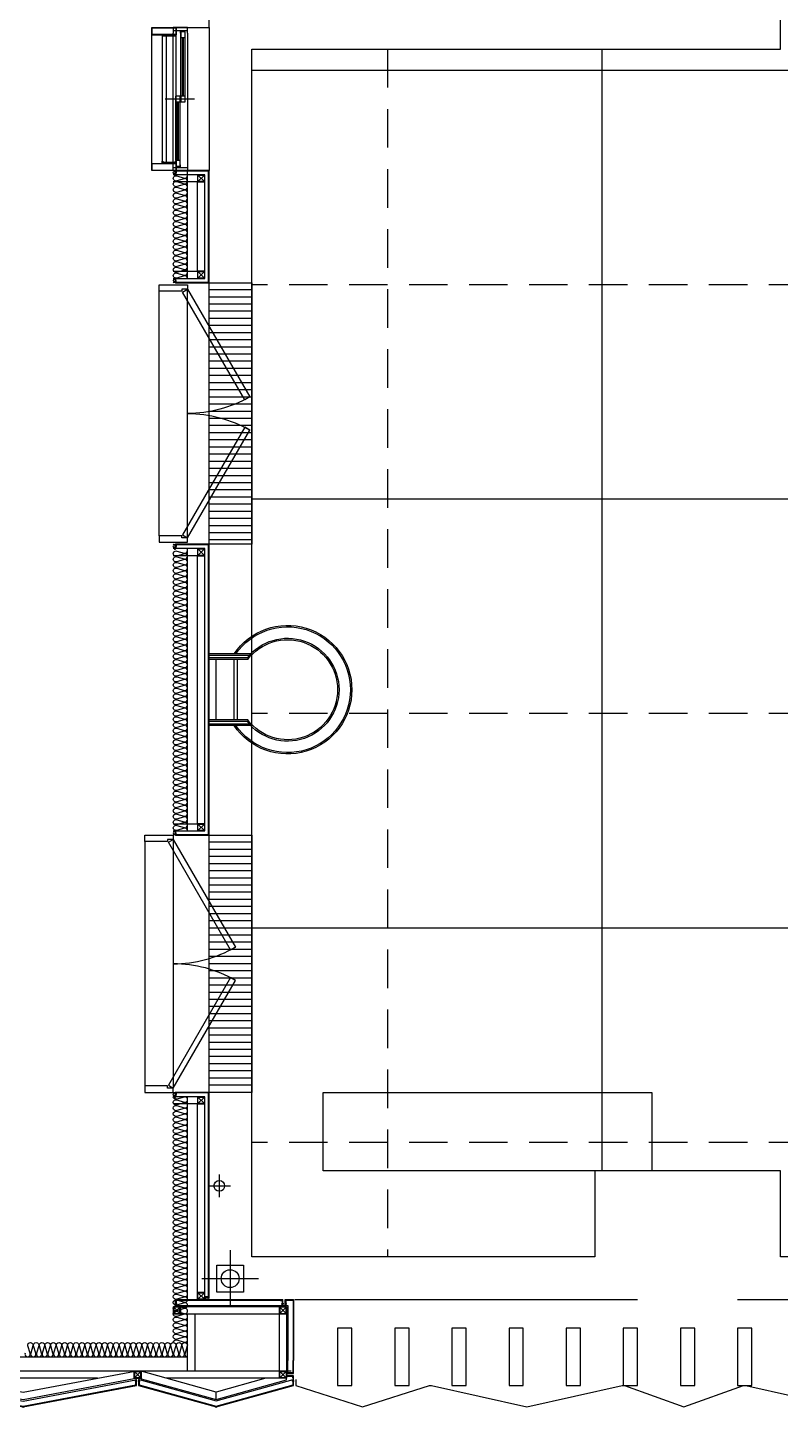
# Model space of a CAD drawing. Header units: millimetres. Extents: x -95754 to 177808, y 34455 to 149960.
# Drawn here: x 97734 to 103004, y 106751 to 116405 of the extents above; entities that cross this region are included whole.
import ezdxf

# ---------------------------------------------------------------- set-up
doc = ezdxf.new("R2010")
doc.units = ezdxf.units.MM
doc.header["$LTSCALE"] = 300
for name, pattern in [('CENTER', [2, 1.25, -0.25, 0.25, -0.25]), ('CENTERX2', [4, 2.5, -0.5, 0.5, -0.5]), ('HID', [2.8, 1.8, -1])]:
    doc.linetypes.add(name, pattern=pattern)
for name, color, linetype in [('6FIN', 6, 'Continuous'), ('8', 8, 'Continuous'), ('A-DOOR', 4, 'Continuous'), ('A-DOOR-1', 1, 'Continuous'), ('A-DOOR-8', 8, 'Continuous'), ('A-ELE-8', 8, 'Continuous'), ('A-ETC-LADDER', 8, 'Continuous'), ('A-FIN', 6, 'Continuous'), ('A-LOUVER', 6, 'Continuous'), ('A-SYM', 7, 'Continuous'), ('A-TERNCH', 8, 'Continuous'), ('A-WALL-D', 7, 'Continuous'), ('A-WIN', 4, 'Continuous'), ('A-그릴', 4, 'Continuous'), ('A-지붕바닥', 251, 'Continuous'), ('A-하지철물', 55, 'Continuous'), ('alucobond', 4, 'Continuous'), ('ISL', 251, 'Continuous'), ('loco_SCR', 1, 'Continuous'), ('mold', 4, 'Continuous'), ('RIVET', 6, 'Continuous'), ('SCREW', 6, 'Continuous'), ('SHEET', 6, 'Continuous'), ('X-PLAN-4_R$0$A-WIN-GRILL-ELE', 9, 'Continuous'), ('도면층1', 3, 'Continuous'), ('보(girder)', 7, 'HID'), ('복합판넬', 6, 'Continuous'), ('우수계획', 7, 'Continuous'), ('장비패드', 7, 'Continuous'), ('창호-창', 4, 'Continuous'), ('코킹', 191, 'Continuous'), ('트랜치', 8, 'Continuous')]:
    doc.layers.add(name, color=color, linetype=linetype)

# ---------------------------------------------------------------- blocks, each defined once
blk = doc.blocks.new('FDD-2')
at = {"layer": 'A-DOOR', "linetype": 'Continuous'}
for points in [[(-870, 200), (-116.6, 635), (-96.6, 600.4), (-850, 165.4)], [(870, 200), (116.6, 635), (96.6, 600.4), (850, 165.4)], [(-900, 200), (-870, 200), (-870, 160), (-855, 160), (-855, 0), (-900, 0)], [(900, 200), (870, 200), (870, 160), (855, 160), (855, 0), (900, 0)]]:
    blk.add_lwpolyline(points, close=True, dxfattribs=at)
at = {"layer": 'A-DOOR-1', "linetype": 'Continuous'}
for centre, start, end in [((-870, 200), 0, 30), ((870, 200), 150, 180)]:
    blk.add_arc(centre, 870, start, end, dxfattribs=at)
at = {"layer": 'A-DOOR-8', "linetype": 'Continuous'}
for p, q in [((-870, 200), (870, 200)), ((-855, 0), (855, 0))]:
    blk.add_line(p, q, dxfattribs=at)
blk = doc.blocks.new('A$C0A522034')
at = {"layer": 'A-DOOR', "color": 8, "linetype": 'Continuous'}
for p, q in [((-870, 200), (870, 200)), ((-855, 0), (855, 0))]:
    blk.add_line(p, q, dxfattribs=at)
at = {"layer": 'A-DOOR', "linetype": 'Continuous'}
for points in [[(-870, 200), (-116.6, 635), (-96.6, 600.4), (-850, 165.4)], [(870, 200), (116.6, 635), (96.6, 600.4), (850, 165.4)], [(-900, 200), (-870, 200), (-870, 160), (-855, 160), (-855, 0), (-900, 0)], [(900, 200), (870, 200), (870, 160), (855, 160), (855, 0), (900, 0)]]:
    blk.add_lwpolyline(points, close=True, dxfattribs=at)
at = {"layer": 'A-DOOR', "color": 1, "linetype": 'Continuous'}
for centre, start, end in [((-870, 200), 0, 30), ((870, 200), 150, 180)]:
    blk.add_arc(centre, 870, start, end, dxfattribs=at)
blk = doc.blocks.new('*U2290')
at = {"layer": '6FIN'}
blk.add_lwpolyline([(25.3, 50), (-24.7, 50), (-24.7, 0), (25.3, 0)], close=True, dxfattribs=at)
at = {"layer": 'SHEET', "color": 8}
for p, q in [((-22.2, 2.5), (22.8, 47.5)), ((22.8, 2.5), (-22.2, 47.5))]:
    blk.add_line(p, q, dxfattribs=at)
blk.add_lwpolyline([(22.3, 2.3), (-21.7, 2.3, -0.414214), (-22.4, 3), (-22.4, 47, -0.414214), (-21.7, 47.7), (22.3, 47.7, -0.414214), (23, 47), (23, 3, -0.414214)], format="xyb", close=True, dxfattribs=at)
blk = doc.blocks.new('screw-2')
at = {"layer": 'loco_SCR', "linetype": 'CENTERX2'}
blk.add_line((-9, 0), (20, 0), dxfattribs=at)
at = {"layer": 'loco_SCR'}
for p, q in [((-2, 2), (-2, 3)), ((-1, 0), (-2, 1)), ((0, 4), (0, -4)), ((0, 2), (13, 2)), ((4, 2), (2, -3)), ((6, 2), (4, -3)), ((8, 2), (6, -3)), ((9, 2), (8, -3)), ((11, 2), (10, 1)), ((16, 0), (11, 1)), ((16, 0), (12, -2)), ((16, 0), (13, 2)), ((-1, 0), (-2, -1)), ((-2, -2), (-2, -3)), ((0, -2), (12, -2)), ((10, -1), (9, -3))]:
    blk.add_line(p, q, dxfattribs=at)
for centre, radius, start, end in [((0, 0), 4, 90, 270), ((-2, 1), 0.5, 135, 249.9068), ((-2, 3), 0.393, 352.9095, 75.2899), ((-1, 0), 0.262, 273.8076, 86.5479), ((11, -1), 1.4, 70.8182, 270.5294), ((-2, -1), 0.5, 109.9826, 225), ((-2, -3), 0.393, 261.9149, 3.4868)]:
    blk.add_arc(centre, radius, start, end, dxfattribs=at)
blk = doc.blocks.new('A$Caf999d5d')
at = {"layer": 'A-FIN'}
for p, q in [((-1, 15), (25, 14.9)), ((3, 19), (29, 18.9)), ((25, 7.4), (25, 14.9)), ((28, 7.4), (25, 7.4)), ((29, 7.4), (25, 7.4)), ((29, 7.4), (29, 18.9))]:
    blk.add_line(p, q, dxfattribs=at)
at = {"layer": '코킹', "color": 1}
blk.add_circle((14.5, 7.5), 7.5, dxfattribs=at)
at = {"layer": '코킹', "color": 1, "extrusion": (0, 0, -1)}
blk.add_ellipse((-1, 7.5), major_axis=(0, 7.5), ratio=0.368706, start_param=0, end_param=3.141604, dxfattribs=at)
at = {"layer": 'SCREW', "xscale": 0.700000000000001, "yscale": 0.700000000000001, "zscale": 0.700000000000001, "rotation": 359.9997454971837}
blk.add_blockref('screw-2', (25, 11.2), dxfattribs=at)
blk = doc.blocks.new('*U2298')
at = {"layer": 'A-하지철물'}
for points in [[(-287.3, -220), (-287.3, 0), (437.7, 0), (437.7, -220)], [(-237.3, -220), (-237.3, -50), (387.7, -50), (387.7, -220)]]:
    blk.add_lwpolyline(points, dxfattribs=at)
at = {"layer": '복합판넬'}
for points in [[(-317.3, -205), (-317.3, 30), (467.7, 30), (467.7, -205)], [(-313.3, -201), (-313.3, 26), (463.7, 26), (463.7, -201)]]:
    blk.add_lwpolyline(points, dxfattribs=at)
at = {"layer": 'A-FIN'}
blk.add_blockref('A$Caf999d5d', (-316.3, -220), dxfattribs=at)
at = {"layer": 'A-FIN', "xscale": -1}
blk.add_blockref('A$Caf999d5d', (466.7, -220), dxfattribs=at)
at = {"layer": '보(girder)', "xscale": -1, "rotation": 180}
for p in [(-262.6, 0), (412.4, 0)]:
    blk.add_blockref('*U2290', p, dxfattribs=at)
blk = doc.blocks.new('*U2299')
at = {"layer": 'A-하지철물'}
for points in [[(-1552.3, -220), (-1552.3, 0), (422.7, 0), (422.7, -220)], [(-1502.3, -220), (-1502.3, -50), (372.7, -50), (372.7, -220)]]:
    blk.add_lwpolyline(points, dxfattribs=at)
at = {"layer": '복합판넬'}
for points in [[(-1582.3, -205), (-1582.3, 30), (452.7, 30), (452.7, -205)], [(-1578.3, -201), (-1578.3, 26), (448.7, 26), (448.7, -201)]]:
    blk.add_lwpolyline(points, dxfattribs=at)
at = {"layer": 'A-FIN'}
blk.add_blockref('A$Caf999d5d', (-1581.3, -220), dxfattribs=at)
at = {"layer": 'A-FIN', "xscale": -1}
blk.add_blockref('A$Caf999d5d', (451.7, -220), dxfattribs=at)
at = {"layer": '보(girder)', "xscale": -1, "rotation": 180}
for p in [(-1527.6, 0), (397.4, 0)]:
    blk.add_blockref('*U2290', p, dxfattribs=at)
blk = doc.blocks.new('*U2306')
at = {"layer": '8'}
blk.add_line((0, 0), (0, -205.4), dxfattribs=at)
at = {"layer": '창호-창'}
for p, q in [((-460, -48.5), (-500, -48.5)), ((-500, -48.5), (-500, -148.5)), ((-480, -148.5), (-480, -48.5)), ((460, -48.5), (500, -48.5)), ((480, -148.5), (480, -48.5)), ((500, -48.5), (500, -148.5)), ((-500, -148.5), (-460, -148.5)), ((-460, -98.5), (-480, -98.5)), ((480, -98.5), (460, -98.5)), ((500, -148.5), (460, -148.5))]:
    blk.add_line(p, q, dxfattribs=at)
at = {"layer": '창호-창', "color": 8}
for p, q in [((-20, -95.5), (-470, -95.5)), ((-460, -48.5), (460, -48.5)), ((-20, -65.5), (-430, -65.5)), ((-20, -76.5), (-430, -76.5)), ((-20, -84.5), (-430, -84.5)), ((460, -148.5), (-460, -148.5)), ((430, -131.5), (-20, -131.5)), ((430, -101.5), (20, -101.5)), ((430, -112.5), (20, -112.5)), ((430, -120.5), (20, -120.5))]:
    blk.add_line(p, q, dxfattribs=at)
at = {"layer": '창호-창'}
for points in [[(-430, -65.5), (-470, -65.5), (-470, -95.5), (-430, -95.5)], [(20, -65.5), (-20, -65.5), (-20, -95.5), (20, -95.5)], [(20, -101.5), (-20, -101.5), (-20, -131.5), (20, -131.5)], [(470, -101.5), (430, -101.5), (430, -131.5), (470, -131.5)]]:
    blk.add_lwpolyline(points, close=True, dxfattribs=at)
blk = doc.blocks.new('*U2310')
at = {"layer": 'A-그릴', "color": 8, "ltscale": 4}
for p, q in [((-462.5, 170), (437.5, 170)), ((-462.5, 0), (437.5, 0))]:
    blk.add_line(p, q, dxfattribs=at)
at = {"layer": 'A-그릴', "color": 8}
for p, q in [((-447.5, 170), (422.5, 170)), ((422.5, 72.8), (-447.5, 72.8))]:
    blk.add_line(p, q, dxfattribs=at)
at = {"layer": 'A-그릴', "color": 7, "ltscale": 4}
blk.add_line((437.5, 0), (437.5, 170), dxfattribs=at)
at = {"layer": 'A-그릴', "ltscale": 4}
for points in [[(-462.5, 0), (-462.5, 170), (-512.5, 170), (-512.5, 0), (-462.5, 0)], [(487.5, 0), (487.5, 170), (437.5, 170), (437.5, 0), (487.5, 0)]]:
    blk.add_lwpolyline(points, dxfattribs=at)
for points in [[(-463.7, 1.2), (-463.7, 168.8), (-511.3, 168.8), (-511.3, 1.2)], [(-447.5, 170), (-462.5, 170), (-462.5, 168), (-461, 168), (-461, 168.9), (-456.6, 168.9), (-456.6, 73.9), (-461, 73.9), (-461, 74.8), (-462.5, 74.8), (-462.5, 72.8), (-447.5, 72.8), (-447.5, 76.8), (-448.6, 76.8), (-448.6, 73.9), (-455.5, 73.9), (-455.5, 168.9), (-448.6, 168.9), (-448.6, 166), (-447.5, 166)], [(422.5, 170), (437.5, 170), (437.5, 168), (436, 168), (436, 168.9), (431.6, 168.9), (431.6, 73.9), (436, 73.9), (436, 74.8), (437.5, 74.8), (437.5, 72.8), (422.5, 72.8), (422.5, 76.8), (423.6, 76.8), (423.6, 73.9), (430.5, 73.9), (430.5, 168.9), (423.6, 168.9), (423.6, 166), (422.5, 166)], [(486.3, 1.2), (486.3, 168.8), (438.7, 168.8), (438.7, 1.2)]]:
    blk.add_lwpolyline(points, close=True, dxfattribs=at)
blk = doc.blocks.new('LADDER')
at = {"color": 0}
for p, q in [((291, 500), (0, 500)), ((281.7, 490), (0, 490)), ((266.5, 471.9), (0, 471.9)), ((271.4, 461.9), (0, 461.9)), ((50.7, 461.9), (50.7, 38.1)), ((175, 461.9), (175, 38.1)), ((200, 461.9), (200, 38.1)), ((271.4, 38.1), (0, 38.1)), ((266.5, 28.1), (0, 28.1)), ((281.7, 10), (0, 10)), ((291, 0), (0, 0))]:
    blk.add_line(p, q, dxfattribs=at)
for radius, start, end in [(450, 213.74899, 146.25101), (440, 214.62354, 145.37646), (360, 218.05291, 141.94709), (350, 217.25969, 142.74031)]:
    blk.add_arc((550, 250), radius, start, end, dxfattribs=at)
blk = doc.blocks.new('EX-1600')
at = {"layer": '6FIN', "elevation": 0}
for points in [[(3.2, 204.1), (46.8, 204.1, 0.414214), (50, 207.3), (50, 250.9, 0.414214), (46.8, 254.1), (3.2, 254.1, 0.414214), (0, 250.9), (0, 207.3, 0.414214)], [(1646.8, 204.1), (1603.2, 204.1, -0.414214), (1600, 207.3), (1600, 250.9, -0.414214), (1603.2, 254.1), (1646.8, 254.1, -0.414214), (1650, 250.9), (1650, 207.3, -0.414214)]]:
    blk.add_lwpolyline(points, format="xyb", close=True, dxfattribs=at)
at = {"layer": 'A-하지철물'}
for p, q in [((1600, 254.1), (50, 254.1)), ((1344, 204.1), (306, 204.1))]:
    blk.add_line(p, q, dxfattribs=at)
at = {"layer": 'A-하지철물', "elevation": 0}
for points in [[(41.9, 254.1), (825, 105.8), (1608.1, 254.1)], [(50, 204.1), (50, 201.6), (825, 55), (1600, 201.6), (1600, 204.1)]]:
    blk.add_lwpolyline(points, dxfattribs=at)
at = {"layer": 'A-하지철물'}
blk.add_circle((825, 4.1), 4.07, dxfattribs=at)
at = {"layer": 'alucobond'}
for p, q in [((32.5, 195.1), (36.5, 195.1)), ((1617.5, 195.1), (1613.5, 195.1))]:
    blk.add_line(p, q, dxfattribs=at)
at = {"layer": 'alucobond', "color": 251, "linetype": 'HID', "ltscale": 10}
for p, q in [((30.2, 185.1), (41.5, 185.1)), ((31.5, 182.4), (31.5, 187.8)), ((31.5, 186.6), (39.5, 186.6)), ((31.5, 183.6), (39.5, 183.6)), ((32, 189.3), (32.5, 189.3)), ((32, 180.9), (32.5, 180.9)), ((32.5, 180.9), (32.5, 189.3)), ((38, 182.7), (38, 187.4)), ((39.5, 182.7), (39.5, 187.4)), ((1619.8, 185.1), (1608.5, 185.1)), ((1610.5, 182.7), (1610.5, 187.4)), ((1618.5, 186.6), (1610.5, 186.6)), ((1618.5, 183.6), (1610.5, 183.6)), ((1612, 182.7), (1612, 187.4)), ((1617.5, 180.9), (1617.5, 189.3)), ((1618, 189.3), (1617.5, 189.3)), ((1618, 180.9), (1617.5, 180.9)), ((1618.5, 182.4), (1618.5, 187.8))]:
    blk.add_line(p, q, dxfattribs=at)
at = {"layer": 'alucobond', "elevation": 0}
for points in [[(32.5, 195.1), (32.5, 154.1), (825, 4.1), (1617.5, 154.1), (1617.5, 195.1)], [(36.5, 195.1), (36.5, 157.4), (825, 8.1), (1613.5, 157.4), (1613.5, 195.1)]]:
    blk.add_lwpolyline(points, dxfattribs=at)
at = {"layer": 'alucobond', "color": 251, "linetype": 'HID', "ltscale": 10, "elevation": 0}
for points in [[(36.5, 194), (825, 44.8), (1613.5, 194)], [(1618, 189.3), (1618.5, 187.8)], [(1618, 180.9), (1618.5, 182.4)]]:
    blk.add_lwpolyline(points, dxfattribs=at)
at = {"layer": 'alucobond', "color": 251, "linetype": 'HID', "ltscale": 10}
for points in [[(32, 189.3), (31.5, 187.8)], [(32, 180.9), (31.5, 182.4)]]:
    blk.add_lwpolyline(points, dxfattribs=at)
blk.add_lwpolyline([(39.5, 186.6, -0.666667), (39.5, 183.6, -1.5)], format="xyb", dxfattribs=at)
at = {"layer": 'alucobond', "color": 251, "linetype": 'HID', "ltscale": 10, "elevation": 0}
blk.add_lwpolyline([(1610.5, 186.6, 0.666667), (1610.5, 183.6, 1.5)], format="xyb", dxfattribs=at)
at = {"layer": 'alucobond', "color": 251, "linetype": 'HID', "ltscale": 10}
for centre, start, end in [((38.7, 187.4), 0, 180), ((38.7, 182.7), 180, 0), ((1611.3, 187.4), 0, 180), ((1611.3, 182.7), 180, 0)]:
    blk.add_arc(centre, 0.75, start, end, dxfattribs=at)
at = {"layer": 'mold', "color": 4}
blk.add_lwpolyline([(25, 204.1), (25, 202.6)], dxfattribs=at)
at = {"layer": 'mold', "color": 4, "elevation": 0}
blk.add_lwpolyline([(1625, 204.1), (1625, 202.6)], dxfattribs=at)
at = {"layer": 'SHEET', "color": 8}
for p, q in [((46.8, 250.9), (3.2, 207.3)), ((3.2, 250.9), (46.8, 207.3)), ((1603.2, 250.9), (1646.8, 207.3)), ((1646.8, 250.9), (1603.2, 207.3))]:
    blk.add_line(p, q, dxfattribs=at)
at = {"layer": 'SHEET', "color": 8, "elevation": 0}
for points in [[(3.2, 207.3), (46.8, 207.3), (46.8, 250.9), (3.2, 250.9)], [(1646.8, 207.3), (1603.2, 207.3), (1603.2, 250.9), (1646.8, 250.9)]]:
    blk.add_lwpolyline(points, close=True, dxfattribs=at)
blk = doc.blocks.new('revit')
at = {"layer": 'RIVET'}
for p, q in [((-4.2, 0.5), (-4.2, 0)), ((4.2, 0), (-4.2, 0)), ((2.7, 1), (-2.7, 1)), ((-1.5, 1), (-1.5, -7)), ((1.5, 1), (1.5, -7)), ((4.2, 0.5), (4.2, 0)), ((2.4, -5.5), (-2.4, -5.5)), ((2.4, -7), (-2.4, -7))]:
    blk.add_line(p, q, dxfattribs=at)
at = {"layer": 'RIVET', "color": 1, "linetype": 'CENTER'}
blk.add_line((0, 2.3), (0, -9), dxfattribs=at)
at = {"layer": 'RIVET'}
for points in [[(-4.2, 0.5), (-2.7, 1)], [(4.2, 0.5), (2.7, 1)]]:
    blk.add_lwpolyline(points, dxfattribs=at)
blk.add_lwpolyline([(-1.5, -7, 0.666667), (1.5, -7, 1.5)], format="xyb", dxfattribs=at)
for centre, start, end in [((-2.4, -6.2), 90, 270), ((2.4, -6.2), 270, 90)]:
    blk.add_arc(centre, 0.75, start, end, dxfattribs=at)
blk = doc.blocks.new('A$Cf5e0634e')
at = {"layer": '6FIN', "elevation": 0}
for points in [[(278.2, 654.1), (321.8, 654.1, 0.414214), (325, 657.3), (325, 700.9, 0.414214), (321.8, 704.1), (278.2, 704.1, 0.414214), (275, 700.9), (275, 657.3, 0.414214)], [(1020.7, 654.1), (1064.3, 654.1, 0.414214), (1067.5, 657.3), (1067.5, 700.9, 0.414214), (1064.3, 704.1), (1020.7, 704.1, 0.414214), (1017.5, 700.9), (1017.5, 657.3, 0.414214)], [(3.2, 204.1), (46.8, 204.1, 0.414214), (50, 207.3), (50, 250.9, 0.414214), (46.8, 254.1), (3.2, 254.1, 0.414214), (0, 250.9), (0, 207.3, 0.414214)], [(1064.3, 204.1), (1020.7, 204.1, -0.414214), (1017.5, 207.3), (1017.5, 250.9, -0.414214), (1020.7, 254.1), (1064.3, 254.1, -0.414214), (1067.5, 250.9), (1067.5, 207.3, -0.414214)]]:
    blk.add_lwpolyline(points, format="xyb", close=True, dxfattribs=at)
at = {"layer": 'A-하지철물'}
for p, q in [((1100, 254.1, 0), (50, 254.1)), ((1017.5, 204.1, 0), (226.9, 204.1)), ((575, 55.9), (575, 107.8))]:
    blk.add_line(p, q, dxfattribs=at)
at = {"layer": 'A-하지철물', "elevation": 0}
for points in [[(1017.5, 704.1), (325, 704.1), (325, 654.1), (1017.5, 654.1)], [(1017.5, 254.1), (1017.5, 704.1), (1067.5, 704.1), (1067.5, 254.1)]]:
    blk.add_lwpolyline(points, close=True, dxfattribs=at)
at = {"layer": 'A-하지철물'}
blk.add_lwpolyline([(375, 254.1), (375, 654.1), (425, 654.1), (425, 254.1)], close=True, dxfattribs=at)
at = {"layer": 'A-하지철물', "elevation": 0}
blk.add_lwpolyline([(923.1, 204.1), (575, 107.8), (50, 253), (50, 201.1), (575, 55.9), (1067.5, 192.1), (1067.5, 204.1)], dxfattribs=at)
at = {"layer": 'A-하지철물'}
blk.add_circle((575, 4.1), 4.07, dxfattribs=at)
at = {"layer": 'alucobond'}
for p, q in [((290, 714.1), (290, 754.1)), ((290, 754.1), (1042.5, 754.1)), ((290, 714.1), (294, 714.1)), ((294, 714.1), (294, 750.1)), ((294, 750.1), (1038.5, 750.1)), ((1038.5, 714.1), (1038.5, 750.1)), ((1042.5, 714.1), (1038.5, 714.1)), ((1042.5, 714.1), (1042.5, 754.1)), ((1057.5, 754.1), (1117.5, 754.1)), ((1057.5, 714.1), (1057.5, 754.1)), ((1057.5, 714.1), (1061.5, 714.1)), ((1061.5, 750.1), (1113.5, 750.1)), ((1061.5, 714.1), (1061.5, 750.1)), ((32.5, 195.1), (36.5, 195.1)), ((1077.5, 236.6), (1077.5, 240.6)), ((1077.5, 221.6), (1077.5, 217.6)), ((1117.5, 195.1), (1113.5, 195.1))]:
    blk.add_line(p, q, dxfattribs=at)
at = {"layer": 'alucobond', "color": 8}
for p, q in [((295.5, 714.1), (1077.5, 714.1)), ((1077.5, 714.1), (1077.5, 329.1)), ((1077.5, 242.1), (1077.5, 329.1))]:
    blk.add_line(p, q, dxfattribs=at)
at = {"layer": 'alucobond', "color": 251, "linetype": 'HID', "ltscale": 10}
for p, q in [((30.2, 185.1), (41.5, 185.1)), ((31.5, 182.4), (31.5, 187.8)), ((31.5, 186.6), (39.5, 186.6)), ((31.5, 183.6), (39.5, 183.6)), ((32, 189.3), (32.5, 189.3)), ((32, 180.9), (32.5, 180.9)), ((32.5, 180.9), (32.5, 189.3)), ((38, 182.7), (38, 187.4)), ((39.5, 182.7), (39.5, 187.4)), ((1119.8, 185.1), (1108.5, 185.1)), ((1110.5, 182.7), (1110.5, 187.4)), ((1118.5, 186.6), (1110.5, 186.6)), ((1118.5, 183.6), (1110.5, 183.6)), ((1112, 182.7), (1112, 187.4)), ((1117.5, 180.9), (1117.5, 189.3)), ((1118, 189.3), (1117.5, 189.3)), ((1118, 180.9), (1117.5, 180.9)), ((1118.5, 182.4), (1118.5, 187.8))]:
    blk.add_line(p, q, dxfattribs=at)
at = {"layer": 'alucobond', "elevation": 0}
for points in [[(1113.5, 750.1), (1113.5, 329.1)], [(1117.5, 754.1), (1117.5, 329.1)], [(1077.5, 236.6), (1117.5, 236.6), (1117.5, 329.1)], [(1077.5, 240.6), (1113.5, 240.6), (1113.5, 329.1)], [(32.5, 195.1), (32.5, 154.1), (575, 4.1), (1117.5, 154.1), (1117.5, 221.6), (1077.5, 221.6)], [(36.5, 195.1), (36.5, 157.1), (575, 8.2), (1113.5, 157.1), (1113.5, 195.1)], [(1113.5, 204.6), (1113.5, 157.2)]]:
    blk.add_lwpolyline(points, dxfattribs=at)
at = {"layer": 'alucobond', "color": 251, "linetype": 'HID', "ltscale": 10, "elevation": 0}
for points in [[(36.5, 194.5), (575, 45.6), (1113.5, 194.5)], [(32, 189.3), (31.5, 187.8)], [(32, 180.9), (31.5, 182.4)], [(1118, 189.3), (1118.5, 187.8)], [(1118, 180.9), (1118.5, 182.4)]]:
    blk.add_lwpolyline(points, dxfattribs=at)
for points in [[(39.5, 186.6, -0.666667), (39.5, 183.6, -1.5)], [(1110.5, 186.6, 0.666667), (1110.5, 183.6, 1.5)]]:
    blk.add_lwpolyline(points, format="xyb", dxfattribs=at)
at = {"layer": 'alucobond', "color": 251, "linetype": 'HID', "ltscale": 10}
for centre, start, end in [((38.7, 187.4), 0, 180), ((38.7, 182.7), 180, 0), ((1111.3, 187.4), 0, 180), ((1111.3, 182.7), 180, 0)]:
    blk.add_arc(centre, 0.75, start, end, dxfattribs=at)
at = {"layer": 'mold', "color": 4, "elevation": 0}
for points in [[(295.5, 748.6), (295.5, 704.1), (282.5, 704.1), (282.5, 705.6), (294, 705.6), (294, 750.1), (307, 750.1), (307, 748.6), (295.5, 748.6)], [(1037, 748.6), (1037, 704.1), (1050, 704.1), (1050, 705.6), (1038.5, 705.6), (1038.5, 750.1), (1025.5, 750.1), (1025.5, 748.6), (1037, 748.6)], [(1063, 748.6), (1063, 704.1), (1050, 704.1), (1050, 705.6), (1061.5, 705.6), (1061.5, 750.1), (1074.5, 750.1), (1074.5, 748.6), (1063, 748.6)], [(25, 204.1), (25, 202.6)], [(1112, 242.1), (1067.5, 242.1), (1067.5, 229.1), (1069, 229.1), (1069, 240.6), (1113.5, 240.6), (1113.5, 253.6), (1112, 253.6), (1112, 242.1)], [(1112, 216.1), (1067.5, 216.1), (1067.5, 229.1), (1069, 229.1), (1069, 217.6), (1113.5, 217.6), (1113.5, 204.6), (1112, 204.6), (1112, 216.1)]]:
    blk.add_lwpolyline(points, dxfattribs=at)
at = {"layer": 'SHEET', "color": 8}
for p, q in [((321.8, 700.9), (278.2, 657.3)), ((278.2, 700.9), (321.8, 657.3)), ((1064.3, 700.9, 0), (1020.7, 657.3, 0)), ((1020.7, 700.9, 0), (1064.3, 657.3, 0)), ((46.8, 250.9), (3.2, 207.3)), ((3.2, 250.9), (46.8, 207.3)), ((1020.7, 250.9), (1064.3, 207.3)), ((1064.3, 250.9), (1020.7, 207.3))]:
    blk.add_line(p, q, dxfattribs=at)
at = {"layer": 'SHEET', "color": 8, "elevation": 0}
for points in [[(278.2, 657.3), (321.8, 657.3), (321.8, 700.9), (278.2, 700.9)], [(1020.7, 657.3), (1064.3, 657.3), (1064.3, 700.9), (1020.7, 700.9)], [(3.2, 207.3), (46.8, 207.3), (46.8, 250.9), (3.2, 250.9)], [(1064.3, 207.3), (1020.7, 207.3), (1020.7, 250.9), (1064.3, 250.9)]]:
    blk.add_lwpolyline(points, close=True, dxfattribs=at)
at = {"layer": 'alucobond', "rotation": 90}
for p in [(290, 724.1), (1057.5, 724.1)]:
    blk.add_blockref('revit', p, dxfattribs=at)
at = {"layer": 'alucobond', "xscale": -1, "rotation": 270}
blk.add_blockref('revit', (1042.5, 724.1), dxfattribs=at)
blk = doc.blocks.new('A$Cacae0627')
at = {"layer": '우수계획', "color": 1}
for p, q in [((0, 528), (0, -528)), ((-528, 0), (528, 0))]:
    blk.add_line(p, q, dxfattribs=at)
at = {"layer": '우수계획', "color": 6, "lineweight": -3}
blk.add_lwpolyline([(-250, 250), (250, 250), (250, -250), (-250, -250)], close=True, dxfattribs=at)
blk.add_circle((0, 0), 167, dxfattribs=at)
blk = doc.blocks.new('A$C2f499a12')
at = {"layer": 'A-SYM', "xscale": 0.3749999999999939, "yscale": 0.3749999999999939, "zscale": 0.3749999999999939}
blk.add_blockref('A$Cacae0627', (307.6, 197.9), dxfattribs=at)
blk = doc.blocks.new('A$C4ff37237')
at = {"layer": '우수계획', "color": 1}
for p, q in [((79.2, 158.3, 0), (79.2, 0, 0)), ((0, 79.2, 0), (158.3, 79.2, 0))]:
    blk.add_line(p, q, dxfattribs=at)
at = {"layer": '우수계획', "color": 6, "lineweight": -3}
blk.add_circle((79.2, 79.2, 0), 37.5, dxfattribs=at)
blk = doc.blocks.new('*U2337')
at = {"layer": '트랜치'}
for p, q in [((50, 300), (50, 0)), ((100, 300), (100, 0)), ((150, 300), (150, 0)), ((200, 300), (200, 0)), ((250, 300), (250, 0)), ((300, 300), (300, 0)), ((350, 300), (350, 0)), ((400, 300), (400, 0)), ((450, 300), (450, 0)), ((500, 300), (500, 0)), ((550, 300), (550, 0)), ((600, 300), (600, 0)), ((650, 300), (650, 0)), ((700, 300), (700, 0)), ((750, 300), (750, 0)), ((800, 300), (800, 0)), ((850, 300), (850, 0)), ((900, 300), (900, 0)), ((950, 300), (950, 0)), ((1000, 300), (1000, 0)), ((1050, 300), (1050, 0)), ((1100, 300), (1100, 0)), ((1150, 300), (1150, 0)), ((1200, 300), (1200, 0)), ((1250, 300), (1250, 0)), ((1300, 300), (1300, 0)), ((1350, 300), (1350, 0)), ((1400, 300), (1400, 0)), ((1450, 300), (1450, 0)), ((1500, 300), (1500, 0)), ((1550, 300), (1550, 0)), ((1600, 300), (1600, 0)), ((1650, 300), (1650, 0)), ((1700, 300), (1700, 0)), ((1750, 300), (1750, 0)), ((1800, 300), (1800, 0))]:
    blk.add_line(p, q, dxfattribs=at)
at = {"layer": '트랜치', "color": 0}
blk.add_lwpolyline([(0, 300), (1800, 300), (1800, 0), (0, 0)], close=True, dxfattribs=at)
blk = doc.blocks.new('*U2338')
at = {"layer": '트랜치'}
for p, q in [((50, 300), (50, 0)), ((100, 300), (100, 0)), ((150, 300), (150, 0)), ((200, 300), (200, 0)), ((250, 300), (250, 0)), ((300, 300), (300, 0)), ((350, 300), (350, 0)), ((400, 300), (400, 0)), ((450, 300), (450, 0)), ((500, 300), (500, 0)), ((550, 300), (550, 0)), ((600, 300), (600, 0)), ((650, 300), (650, 0)), ((700, 300), (700, 0)), ((750, 300), (750, 0)), ((800, 300), (800, 0)), ((850, 300), (850, 0)), ((900, 300), (900, 0)), ((950, 300), (950, 0)), ((1000, 300), (1000, 0)), ((1050, 300), (1050, 0)), ((1100, 300), (1100, 0)), ((1150, 300), (1150, 0)), ((1200, 300), (1200, 0)), ((1250, 300), (1250, 0)), ((1300, 300), (1300, 0)), ((1350, 300), (1350, 0)), ((1400, 300), (1400, 0)), ((1450, 300), (1450, 0)), ((1500, 300), (1500, 0)), ((1550, 300), (1550, 0)), ((1600, 300), (1600, 0)), ((1650, 300), (1650, 0)), ((1700, 300), (1700, 0)), ((1750, 300), (1750, 0)), ((1800, 300), (1800, 0))]:
    blk.add_line(p, q, dxfattribs=at)
at = {"layer": '트랜치', "color": 0}
blk.add_lwpolyline([(0, 300), (1830, 300), (1830, 0), (0, 0)], close=True, dxfattribs=at)

msp = doc.modelspace()

# ---------------------------------------------------------------- linework, layer by layer
at = {"layer": 'A-ELE-8'}
for p, q in [((99603.6, 107505), (102003.6, 107505)), ((102703.6, 107505), (108953.6, 107505))]:
    msp.add_line(p, q, dxfattribs=at)
at = {"layer": 'A-ELE-8', "elevation": 0}
for points in [[(99003.6, 116405), (99003.6, 115405)], [(99611.1, 106946.1), (99611.1, 106905), (100078.6, 106755), (100546.1, 106905), (100546.1, 106905), (100561.1, 106905), (100561.1, 106905), (101228.6, 106755), (101896.1, 106905), (101896.1, 106905), (101911.1, 106905), (101911.1, 106905), (102328.6, 106755), (102746.1, 106905), (102746.1, 106905), (102761.1, 106905), (102761.1, 106905), (103428.6, 106755)]]:
    msp.add_lwpolyline(points, dxfattribs=at)
at = {"layer": 'A-LOUVER', "elevation": 0}
for points in [[(99903.6, 106905), (100003.6, 106905), (100003.6, 107305), (99903.6, 107305)], [(100303.6, 106905), (100403.6, 106905), (100403.6, 107305), (100303.6, 107305)], [(100703.6, 106905), (100803.6, 106905), (100803.6, 107305), (100703.6, 107305)], [(101103.6, 106905), (101203.6, 106905), (101203.6, 107305), (101103.6, 107305)], [(101503.6, 106905), (101603.6, 106905), (101603.6, 107305), (101503.6, 107305)], [(101903.6, 106905), (102003.6, 106905), (102003.6, 107305), (101903.6, 107305)], [(102303.6, 106905), (102403.6, 106905), (102403.6, 107305), (102303.6, 107305)], [(102703.6, 106905), (102803.6, 106905), (102803.6, 107305), (102703.6, 107305)]]:
    msp.add_lwpolyline(points, close=True, dxfattribs=at)
at = {"layer": 'A-TERNCH', "elevation": 0}
msp.add_lwpolyline([(146503.6, 123655), (108653.6, 123655), (108653.6, 107805), (103003.6, 107805), (103003.6, 108405), (101703.6, 108405), (101703.6, 107805), (99303.6, 107805), (99303.6, 116255), (103003.6, 116255), (103003.6, 124555), (99303.6, 124555), (99303.6, 148405), (101703.6, 148405), (101703.6, 147805), (103003.6, 147805), (103003.6, 148405), (112503.6, 148405), (112503.6, 147805), (113803.6, 147805), (113803.6, 148405), (123303.6, 148405)], dxfattribs=at)
for points in [[(99003.6, 112790), (99003.6, 114620), (99303.6, 114620), (99303.6, 112790)], [(99003.6, 108955), (99003.6, 110755), (99303.6, 110755), (99303.6, 108955)]]:
    msp.add_lwpolyline(points, close=True, dxfattribs=at)
at = {"layer": 'A-지붕바닥', "linetype": 'HID', "ltscale": 0.5}
for p, q in [((100253.6, 116255), (100253.6, 107805)), ((108653.6, 114605), (99303.6, 114605)), ((108653.6, 111605), (99303.6, 111605)), ((108653.6, 108605), (99303.6, 108605))]:
    msp.add_line(p, q, dxfattribs=at)
at = {"layer": 'A-지붕바닥'}
for p, q in [((101753.6, 116255), (101753.6, 108405)), ((108653.6, 116105), (99303.6, 116105)), ((108653.6, 113105), (99303.6, 113105)), ((108653.6, 110105), (99303.6, 110105))]:
    msp.add_line(p, q, dxfattribs=at)
at = {"layer": 'A-하지철물'}
msp.add_lwpolyline([(98973.6, 107505), (98973.6, 108925), (98753.6, 108925)], dxfattribs=at)
at = {"layer": 'A-하지철물', "elevation": 0}
msp.add_lwpolyline([(98923.6, 107505), (98923.6, 108875), (98753.6, 108875)], dxfattribs=at)
at = {"layer": 'ISL'}
for p, q in [((98853.6, 114650), (98853.6, 115405)), ((98853.6, 110785), (98853.6, 112760)), ((98853.6, 107505), (98853.6, 108925))]:
    msp.add_line(p, q, dxfattribs=at)
at = {"layer": 'ISL', "elevation": 0}
msp.add_lwpolyline([(92053.6, 121775), (92053.6, 107105), (98853.6, 107105), (98853.6, 107405)], dxfattribs=at)
for points in [[(98853.6, 114650, 0.509267), (98829.3, 114667.7), (98777.8, 114652.4, -1.372593), (98777.8, 114687.7), (98829.3, 114672.4, 0.509267), (98853.6, 114690, 0.509267), (98829.3, 114707.7), (98777.8, 114692.4, -1.372593), (98777.8, 114727.7), (98829.3, 114712.4, 0.509267), (98853.6, 114730, 0.509267), (98829.3, 114747.7), (98777.8, 114732.4, -1.372593), (98777.8, 114767.7), (98829.3, 114752.4, 0.509267), (98853.6, 114770, 0.509267), (98829.3, 114787.7), (98777.8, 114772.4, -1.372593), (98777.8, 114807.7), (98829.3, 114792.4, 0.509267), (98853.6, 114810, 0.509267), (98829.3, 114827.7), (98777.8, 114812.4, -1.372593), (98777.8, 114847.7), (98829.3, 114832.4, 0.509267), (98853.6, 114850, 0.509267), (98829.3, 114867.7), (98777.8, 114852.4, -1.372593), (98777.8, 114887.7), (98829.3, 114872.4, 0.509267), (98853.6, 114890, 0.509267), (98829.3, 114907.7), (98777.8, 114892.4, -1.372593), (98777.8, 114927.7), (98829.3, 114912.4, 0.509267), (98853.6, 114930, 0.509267), (98829.3, 114947.7), (98777.8, 114932.4, -1.372593), (98777.8, 114967.7), (98829.3, 114952.4, 0.509267), (98853.6, 114970, 0.509267), (98829.3, 114987.7), (98777.8, 114972.4, -1.372593), (98777.8, 115007.7), (98829.3, 114992.4, 0.509267), (98853.6, 115010, 0.509267), (98829.3, 115027.7), (98777.8, 115012.4, -1.372593), (98777.8, 115047.7), (98829.3, 115032.4, 0.509267), (98853.6, 115050, 0.509267), (98829.3, 115067.7), (98777.8, 115052.4, -1.372593), (98777.8, 115087.7), (98829.3, 115072.4, 0.509267), (98853.6, 115090, 0.509267), (98829.3, 115107.7), (98777.8, 115092.4, -1.372593), (98777.8, 115127.7), (98829.3, 115112.4, 0.509267), (98853.6, 115130, 0.509267), (98829.3, 115147.7), (98777.8, 115132.4, -1.372593), (98777.8, 115167.7), (98829.3, 115152.4, 0.509267), (98853.6, 115170, 0.509267), (98829.3, 115187.7), (98777.8, 115172.4, -1.372593), (98777.8, 115207.7), (98829.3, 115192.4, 0.509267), (98853.6, 115210, 0.509267), (98829.3, 115227.7), (98777.8, 115212.4, -1.372593), (98777.8, 115247.7), (98829.3, 115232.4, 0.509267), (98853.6, 115250, 0.509267), (98829.3, 115267.7), (98777.8, 115252.4, -1.372593), (98777.8, 115287.7), (98829.3, 115272.4, 0.509267), (98853.6, 115290, 0.509267), (98829.3, 115307.7), (98777.8, 115292.4, -1.372593), (98777.8, 115327.7), (98829.3, 115312.4, 0.509267), (98853.6, 115330, 0.509267), (98829.3, 115347.7), (98777.8, 115332.4, -1.372593), (98777.8, 115367.7), (98829.3, 115352.4, 0.509267), (98853.6, 115370)], [(98754.2, 114635, -0.345803), (98773.8, 114650, -0.345803)], [(98773.8, 112760, -0.006791), (98773.3, 112760, -0.006791)], [(98853.6, 110785, 0.509267), (98829.3, 110802.7), (98777.8, 110787.4, -1.372593), (98777.8, 110822.7), (98829.3, 110807.4, 0.509267), (98853.6, 110825, 0.509267), (98829.3, 110842.7), (98777.8, 110827.4, -1.372593), (98777.8, 110862.7), (98829.3, 110847.4, 0.509267), (98853.6, 110865, 0.509267), (98829.3, 110882.7), (98777.8, 110867.4, -1.372593), (98777.8, 110902.7), (98829.3, 110887.4, 0.509267), (98853.6, 110905, 0.509267), (98829.3, 110922.7), (98777.8, 110907.4, -1.372593), (98777.8, 110942.7), (98829.3, 110927.4, 0.509267), (98853.6, 110945, 0.509267), (98829.3, 110962.7), (98777.8, 110947.4, -1.372593), (98777.8, 110982.7), (98829.3, 110967.4, 0.509267), (98853.6, 110985, 0.509267), (98829.3, 111002.7), (98777.8, 110987.4, -1.372593), (98777.8, 111022.7), (98829.3, 111007.4, 0.509267), (98853.6, 111025, 0.509267), (98829.3, 111042.7), (98777.8, 111027.4, -1.372593), (98777.8, 111062.7), (98829.3, 111047.4, 0.509267), (98853.6, 111065, 0.509267), (98829.3, 111082.7), (98777.8, 111067.4, -1.372593), (98777.8, 111102.7), (98829.3, 111087.4, 0.509267), (98853.6, 111105, 0.509267), (98829.3, 111122.7), (98777.8, 111107.4, -1.372593), (98777.8, 111142.7), (98829.3, 111127.4, 0.509267), (98853.6, 111145, 0.509267), (98829.3, 111162.7), (98777.8, 111147.4, -1.372593), (98777.8, 111182.7), (98829.3, 111167.4, 0.509267), (98853.6, 111185, 0.509267), (98829.3, 111202.7), (98777.8, 111187.4, -1.372593), (98777.8, 111222.7), (98829.3, 111207.4, 0.509267), (98853.6, 111225, 0.509267), (98829.3, 111242.7), (98777.8, 111227.4, -1.372593), (98777.8, 111262.7), (98829.3, 111247.4, 0.509267), (98853.6, 111265, 0.509267), (98829.3, 111282.7), (98777.8, 111267.4, -1.372593), (98777.8, 111302.7), (98829.3, 111287.4, 0.509267), (98853.6, 111305, 0.509267), (98829.3, 111322.7), (98777.8, 111307.4, -1.372593), (98777.8, 111342.7), (98829.3, 111327.4, 0.509267), (98853.6, 111345, 0.509267), (98829.3, 111362.7), (98777.8, 111347.4, -1.372593), (98777.8, 111382.7), (98829.3, 111367.4, 0.509267), (98853.6, 111385, 0.509267), (98829.3, 111402.7), (98777.8, 111387.4, -1.372593), (98777.8, 111422.7), (98829.3, 111407.4, 0.509267), (98853.6, 111425, 0.509267), (98829.3, 111442.7), (98777.8, 111427.4, -1.372593), (98777.8, 111462.7), (98829.3, 111447.4, 0.509267), (98853.6, 111465, 0.509267), (98829.3, 111482.7), (98777.8, 111467.4, -1.372593), (98777.8, 111502.7), (98829.3, 111487.4, 0.509267), (98853.6, 111505, 0.509267), (98829.3, 111522.7), (98777.8, 111507.4, -1.372593), (98777.8, 111542.7), (98829.3, 111527.4, 0.509267), (98853.6, 111545, 0.509267), (98829.3, 111562.7), (98777.8, 111547.4, -1.372593), (98777.8, 111582.7), (98829.3, 111567.4, 0.509267), (98853.6, 111585, 0.509267), (98829.3, 111602.7), (98777.8, 111587.4, -1.372593), (98777.8, 111622.7), (98829.3, 111607.4, 0.509267), (98853.6, 111625, 0.509267), (98829.3, 111642.7), (98777.8, 111627.4, -1.372593), (98777.8, 111662.7), (98829.3, 111647.4, 0.509267), (98853.6, 111665, 0.509267), (98829.3, 111682.7), (98777.8, 111667.4, -1.372593), (98777.8, 111702.7), (98829.3, 111687.4, 0.509267), (98853.6, 111705, 0.509267), (98829.3, 111722.7), (98777.8, 111707.4, -1.372593), (98777.8, 111742.7), (98829.3, 111727.4, 0.509267), (98853.6, 111745, 0.509267), (98829.3, 111762.7), (98777.8, 111747.4, -1.372593), (98777.8, 111782.7), (98829.3, 111767.4, 0.509267), (98853.6, 111785, 0.509267), (98829.3, 111802.7), (98777.8, 111787.4, -1.372593), (98777.8, 111822.7), (98829.3, 111807.4, 0.509267), (98853.6, 111825, 0.509267), (98829.3, 111842.7), (98777.8, 111827.4, -1.372593), (98777.8, 111862.7), (98829.3, 111847.4, 0.509267), (98853.6, 111865, 0.509267), (98829.3, 111882.7), (98777.8, 111867.4, -1.372593), (98777.8, 111902.7), (98829.3, 111887.4, 0.509267), (98853.6, 111905, 0.509267), (98829.3, 111922.7), (98777.8, 111907.4, -1.372593), (98777.8, 111942.7), (98829.3, 111927.4, 0.509267), (98853.6, 111945, 0.509267), (98829.3, 111962.7), (98777.8, 111947.4, -1.372593), (98777.8, 111982.7), (98829.3, 111967.4, 0.509267), (98853.6, 111985, 0.509267), (98829.3, 112002.7), (98777.8, 111987.4, -1.372593), (98777.8, 112022.7), (98829.3, 112007.4, 0.509267), (98853.6, 112025, 0.509267), (98829.3, 112042.7), (98777.8, 112027.4, -1.372593), (98777.8, 112062.7), (98829.3, 112047.4, 0.509267), (98853.6, 112065, 0.509267), (98829.3, 112082.7), (98777.8, 112067.4, -1.372593), (98777.8, 112102.7), (98829.3, 112087.4, 0.509267), (98853.6, 112105, 0.509267), (98829.3, 112122.7), (98777.8, 112107.4, -1.372593), (98777.8, 112142.7), (98829.3, 112127.4, 0.509267), (98853.6, 112145, 0.509267), (98829.3, 112162.7), (98777.8, 112147.4, -1.372593), (98777.8, 112182.7), (98829.3, 112167.4, 0.509267), (98853.6, 112185, 0.509267), (98829.3, 112202.7), (98777.8, 112187.4, -1.372593), (98777.8, 112222.7), (98829.3, 112207.4, 0.509267), (98853.6, 112225, 0.509267), (98829.3, 112242.7), (98777.8, 112227.4, -1.372593), (98777.8, 112262.7), (98829.3, 112247.4, 0.509267), (98853.6, 112265, 0.509267), (98829.3, 112282.7), (98777.8, 112267.4, -1.372593), (98777.8, 112302.7), (98829.3, 112287.4, 0.509267), (98853.6, 112305, 0.509267), (98829.3, 112322.7), (98777.8, 112307.4, -1.372593), (98777.8, 112342.7), (98829.3, 112327.4, 0.509267), (98853.6, 112345, 0.509267), (98829.3, 112362.7), (98777.8, 112347.4, -1.372593), (98777.8, 112382.7), (98829.3, 112367.4, 0.509267), (98853.6, 112385, 0.509267), (98829.3, 112402.7), (98777.8, 112387.4, -1.372593), (98777.8, 112422.7), (98829.3, 112407.4, 0.509267), (98853.6, 112425, 0.509267), (98829.3, 112442.7), (98777.8, 112427.4, -1.372593), (98777.8, 112462.7), (98829.3, 112447.4, 0.509267), (98853.6, 112465, 0.509267), (98829.3, 112482.7), (98777.8, 112467.4, -1.372593), (98777.8, 112502.7), (98829.3, 112487.4, 0.509267), (98853.6, 112505, 0.509267), (98829.3, 112522.7), (98777.8, 112507.4, -1.372593), (98777.8, 112542.7), (98829.3, 112527.4, 0.509267), (98853.6, 112545, 0.509267), (98829.3, 112562.7), (98777.8, 112547.4, -1.372593), (98777.8, 112582.7), (98829.3, 112567.4, 0.509267), (98853.6, 112585, 0.509267), (98829.3, 112602.7), (98777.8, 112587.4, -1.372593), (98777.8, 112622.7), (98829.3, 112607.4, 0.509267), (98853.6, 112625, 0.509267), (98829.3, 112642.7), (98777.8, 112627.4, -1.372593), (98777.8, 112662.7), (98829.3, 112647.4, 0.509267), (98853.6, 112665, 0.509267), (98829.3, 112682.7), (98777.8, 112667.4, -1.372593), (98777.8, 112702.7), (98829.3, 112687.4, 0.509267), (98853.6, 112705, 0.509267), (98829.3, 112722.7), (98777.8, 112707.4, -1.372593), (98777.8, 112742.7), (98829.3, 112727.4, 0.509267), (98853.6, 112745)], [(98753.6, 107205, -0.509267), (98777.8, 107222.7), (98829.3, 107207.4, 1.372593), (98829.3, 107242.7), (98777.8, 107227.4, -0.509267), (98753.6, 107245, -0.509267), (98777.8, 107262.7), (98829.3, 107247.4, 1.372593), (98829.3, 107282.7), (98777.8, 107267.4, -0.509267), (98753.6, 107285, -0.509267), (98777.8, 107302.7), (98829.3, 107287.4, 1.372593), (98829.3, 107322.7), (98777.8, 107307.4, -0.509267), (98753.6, 107325, -0.509267), (98777.8, 107342.7), (98829.3, 107327.4, 1.372593), (98829.3, 107362.7), (98777.8, 107347.4, -0.509267), (98753.6, 107365, -0.509267), (98777.8, 107382.7), (98829.3, 107367.4, 1.372593), (98829.3, 107402.7), (98777.8, 107387.4, -0.509267), (98753.6, 107405, -0.509267), (98777.8, 107422.7), (98829.3, 107407.4, 1.372593), (98829.3, 107442.7), (98777.8, 107427.4, -0.509267), (98753.6, 107445, -0.509267), (98777.8, 107462.7), (98829.3, 107447.4, 1.372593), (98829.3, 107482.7), (98777.8, 107467.4, -0.509267), (98753.6, 107485, -0.509267), (98777.8, 107502.7), (98829.3, 107487.4, 1.372593), (98829.3, 107522.7), (98777.8, 107507.4, -0.509267), (98753.6, 107525, -0.509267), (98777.8, 107542.7), (98829.3, 107527.4, 1.372593), (98829.3, 107562.7), (98777.8, 107547.4, -0.509267), (98753.6, 107565, -0.509267), (98777.8, 107582.7), (98829.3, 107567.4, 1.372593), (98829.3, 107602.7), (98777.8, 107587.4, -0.509267), (98753.6, 107605, -0.509267), (98777.8, 107622.7), (98829.3, 107607.4, 1.372593), (98829.3, 107642.7), (98777.8, 107627.4, -0.509267), (98753.6, 107645, -0.509267), (98777.8, 107662.7), (98829.3, 107647.4, 1.372593), (98829.3, 107682.7), (98777.8, 107667.4, -0.509267), (98753.6, 107685, -0.509267), (98777.8, 107702.7), (98829.3, 107687.4, 1.372593), (98829.3, 107722.7), (98777.8, 107707.4, -0.509267), (98753.6, 107725, -0.509267), (98777.8, 107742.7), (98829.3, 107727.4, 1.372593), (98829.3, 107762.7), (98777.8, 107747.4, -0.509267), (98753.6, 107765, -0.509267), (98777.8, 107782.7), (98829.3, 107767.4, 1.372593), (98829.3, 107802.7), (98777.8, 107787.4, -0.509267), (98753.6, 107805, -0.509267), (98777.8, 107822.7), (98829.3, 107807.4, 1.372593), (98829.3, 107842.7), (98777.8, 107827.4, -0.509267), (98753.6, 107845, -0.509267), (98777.8, 107862.7), (98829.3, 107847.4, 1.372593), (98829.3, 107882.7), (98777.8, 107867.4, -0.509267), (98753.6, 107885, -0.509267), (98777.8, 107902.7), (98829.3, 107887.4, 1.372593), (98829.3, 107922.7), (98777.8, 107907.4, -0.509267), (98753.6, 107925, -0.509267), (98777.8, 107942.7), (98829.3, 107927.4, 1.372593), (98829.3, 107962.7), (98777.8, 107947.4, -0.509267), (98753.6, 107965, -0.509267), (98777.8, 107982.7), (98829.3, 107967.4, 1.372593), (98829.3, 108002.7), (98777.8, 107987.4, -0.509267), (98753.6, 108005, -0.509267), (98777.8, 108022.7), (98829.3, 108007.4, 1.372593), (98829.3, 108042.7), (98777.8, 108027.4, -0.509267), (98753.6, 108045, -0.509267), (98777.8, 108062.7), (98829.3, 108047.4, 1.372593), (98829.3, 108082.7), (98777.8, 108067.4, -0.509267), (98753.6, 108085, -0.509267), (98777.8, 108102.7), (98829.3, 108087.4, 1.372593), (98829.3, 108122.7), (98777.8, 108107.4, -0.509267), (98753.6, 108125, -0.509267), (98777.8, 108142.7), (98829.3, 108127.4, 1.372593), (98829.3, 108162.7), (98777.8, 108147.4, -0.509267), (98753.6, 108165, -0.509267), (98777.8, 108182.7), (98829.3, 108167.4, 1.372593), (98829.3, 108202.7), (98777.8, 108187.4, -0.509267), (98753.6, 108205, -0.509267), (98777.8, 108222.7), (98829.3, 108207.4, 1.372593), (98829.3, 108242.7), (98777.8, 108227.4, -0.509267), (98753.6, 108245, -0.509267), (98777.8, 108262.7), (98829.3, 108247.4, 1.372593), (98829.3, 108282.7), (98777.8, 108267.4, -0.509267), (98753.6, 108285, -0.509267), (98777.8, 108302.7), (98829.3, 108287.4, 1.372593), (98829.3, 108322.7), (98777.8, 108307.4, -0.509267), (98753.6, 108325, -0.509267), (98777.8, 108342.7), (98829.3, 108327.4, 1.372593), (98829.3, 108362.7), (98777.8, 108347.4, -0.509267), (98753.6, 108365, -0.509267), (98777.8, 108382.7), (98829.3, 108367.4, 1.372593), (98829.3, 108402.7), (98777.8, 108387.4, -0.509267), (98753.6, 108405, -0.509267), (98777.8, 108422.7), (98829.3, 108407.4, 1.372593), (98829.3, 108442.7), (98777.8, 108427.4, -0.509267), (98753.6, 108445, -0.509267), (98777.8, 108462.7), (98829.3, 108447.4, 1.372593), (98829.3, 108482.7), (98777.8, 108467.4, -0.509267), (98753.6, 108485, -0.509267), (98777.8, 108502.7), (98829.3, 108487.4, 1.372593), (98829.3, 108522.7), (98777.8, 108507.4, -0.509267), (98753.6, 108525, -0.509267), (98777.8, 108542.7), (98829.3, 108527.4, 1.372593), (98829.3, 108562.7), (98777.8, 108547.4, -0.509267), (98753.6, 108565, -0.509267), (98777.8, 108582.7), (98829.3, 108567.4, 1.372593), (98829.3, 108602.7), (98777.8, 108587.4, -0.509267), (98753.6, 108605, -0.509267), (98777.8, 108622.7), (98829.3, 108607.4, 1.372593), (98829.3, 108642.7), (98777.8, 108627.4, -0.509267), (98753.6, 108645, -0.509267), (98777.8, 108662.7), (98829.3, 108647.4, 1.372593), (98829.3, 108682.7), (98777.8, 108667.4, -0.509267), (98753.6, 108685, -0.509267), (98777.8, 108702.7), (98829.3, 108687.4, 1.372593), (98829.3, 108722.7), (98777.8, 108707.4, -0.509267), (98753.6, 108725, -0.509267), (98777.8, 108742.7), (98829.3, 108727.4, 1.372593), (98829.3, 108762.7), (98777.8, 108747.4, -0.509267), (98753.6, 108765, -0.509267), (98777.8, 108782.7), (98829.3, 108767.4, 1.372593), (98829.3, 108802.7), (98777.8, 108787.4, -0.509267), (98753.6, 108805, -0.509267), (98777.8, 108822.7), (98829.3, 108807.4, 1.372593), (98829.3, 108842.7), (98777.8, 108827.4, -0.509267), (98753.6, 108845, -0.509267), (98777.8, 108862.7), (98829.3, 108847.4, 1.372593), (98829.3, 108882.7), (98777.8, 108867.4, -0.509267), (98753.6, 108885, -0.509267), (98777.8, 108902.7), (98829.3, 108887.4, 1.372593), (98829.3, 108922.7), (98777.8, 108907.4, -0.509267), (98753.6, 108925)], [(97715.9, 107129.3, 1.372593), (97751.3, 107129.3), (97735.9, 107180.8, -0.509267), (97753.6, 107205, -0.509267), (97771.3, 107180.8), (97755.9, 107129.3, 1.372593), (97791.3, 107129.3), (97775.9, 107180.8, -0.509267), (97793.6, 107205, -0.509267), (97811.3, 107180.8), (97795.9, 107129.3, 1.372593), (97831.3, 107129.3), (97815.9, 107180.8, -0.509267), (97833.6, 107205, -0.509267), (97851.3, 107180.8), (97835.9, 107129.3, 1.372593), (97871.3, 107129.3), (97855.9, 107180.8, -0.509267), (97873.6, 107205, -0.509267), (97891.3, 107180.8), (97875.9, 107129.3, 1.372593), (97911.3, 107129.3), (97895.9, 107180.8, -0.509267), (97913.6, 107205, -0.509267), (97931.3, 107180.8), (97915.9, 107129.3, 1.372593), (97951.3, 107129.3), (97935.9, 107180.8, -0.509267), (97953.6, 107205, -0.509267), (97971.3, 107180.8), (97955.9, 107129.3, 1.372593), (97991.3, 107129.3), (97975.9, 107180.8, -0.509267), (97993.6, 107205, -0.509267), (98011.3, 107180.8), (97995.9, 107129.3, 1.372593), (98031.3, 107129.3), (98015.9, 107180.8, -0.509267), (98033.6, 107205, -0.509267), (98051.3, 107180.8), (98035.9, 107129.3, 1.372593), (98071.3, 107129.3), (98055.9, 107180.8, -0.509267), (98073.6, 107205, -0.509267), (98091.3, 107180.8), (98075.9, 107129.3, 1.372593), (98111.3, 107129.3), (98095.9, 107180.8, -0.509267), (98113.6, 107205, -0.509267), (98131.3, 107180.8), (98115.9, 107129.3, 1.372593), (98151.3, 107129.3), (98135.9, 107180.8, -0.509267), (98153.6, 107205, -0.509267), (98171.3, 107180.8), (98155.9, 107129.3, 1.372593), (98191.3, 107129.3), (98175.9, 107180.8, -0.509267), (98193.6, 107205, -0.509267), (98211.3, 107180.8), (98195.9, 107129.3, 1.372593), (98231.3, 107129.3), (98215.9, 107180.8, -0.509267), (98233.6, 107205, -0.509267), (98251.3, 107180.8), (98235.9, 107129.3, 1.372593), (98271.3, 107129.3), (98255.9, 107180.8, -0.509267), (98273.6, 107205, -0.509267), (98291.3, 107180.8), (98275.9, 107129.3, 1.372593), (98311.3, 107129.3), (98295.9, 107180.8, -0.509267), (98313.6, 107205, -0.509267), (98331.3, 107180.8), (98315.9, 107129.3, 1.372593), (98351.3, 107129.3), (98335.9, 107180.8, -0.509267), (98353.6, 107205, -0.509267), (98371.3, 107180.8), (98355.9, 107129.3, 1.372593), (98391.3, 107129.3), (98375.9, 107180.8, -0.509267), (98393.6, 107205, -0.509267), (98411.3, 107180.8), (98395.9, 107129.3, 1.372593), (98431.3, 107129.3), (98415.9, 107180.8, -0.509267), (98433.6, 107205, -0.509267), (98451.3, 107180.8), (98435.9, 107129.3, 1.372593), (98471.3, 107129.3), (98455.9, 107180.8, -0.509267), (98473.6, 107205, -0.509267), (98491.3, 107180.8), (98475.9, 107129.3, 1.372593), (98511.3, 107129.3), (98495.9, 107180.8, -0.509267), (98513.6, 107205, -0.509267), (98531.3, 107180.8), (98515.9, 107129.3, 1.372593), (98551.3, 107129.3), (98535.9, 107180.8, -0.509267), (98553.6, 107205, -0.509267), (98571.3, 107180.8), (98555.9, 107129.3, 1.372593), (98591.3, 107129.3), (98575.9, 107180.8, -0.509267), (98593.6, 107205, -0.509267), (98611.3, 107180.8), (98595.9, 107129.3, 1.372593), (98631.3, 107129.3), (98615.9, 107180.8, -0.509267), (98633.6, 107205, -0.509267), (98651.3, 107180.8), (98635.9, 107129.3, 1.372593), (98671.3, 107129.3), (98655.9, 107180.8, -0.509267), (98673.6, 107205, -0.509267), (98691.3, 107180.8), (98675.9, 107129.3, 1.372593), (98711.3, 107129.3), (98695.9, 107180.8, -0.509267), (98713.6, 107205, -0.509267), (98731.3, 107180.8), (98715.9, 107129.3, 1.372593), (98751.3, 107129.3), (98735.9, 107180.8, -0.509267), (98753.6, 107205, -0.509267), (98771.3, 107180.8), (98755.9, 107129.3, 1.372593), (98791.3, 107129.3), (98775.9, 107180.8, -0.509267), (98793.6, 107205, -0.509267), (98811.3, 107180.8), (98795.9, 107129.3, 1.372593), (98831.3, 107129.3), (98815.9, 107180.8, -0.509267), (98833.6, 107205, -0.509267), (98851.3, 107180.8), (98835.9, 107129.3, 0.508401), (98853.6, 107105, 0.508401)]]:
    msp.add_lwpolyline(points, format="xyb", dxfattribs=at)
at = {"layer": 'X-PLAN-4_R$0$A-WIN-GRILL-ELE'}
msp.add_line((98703.6, 116345), (98703.6, 115465), dxfattribs=at)
at = {"layer": '복합판넬', "elevation": 0}
for points in [[(98768.6, 116405), (99003.6, 116405), (99003.6, 116555), (102703.6, 116555), (102703.6, 117555)], [(98999.6, 107524), (98999.6, 108951), (98772.6, 108951)]]:
    msp.add_lwpolyline(points, dxfattribs=at)
at = {"layer": '복합판넬'}
msp.add_lwpolyline([(99003.6, 107520), (99003.6, 108955), (98768.6, 108955)], dxfattribs=at)
at = {"layer": '장비패드', "elevation": 0}
msp.add_lwpolyline([(99803.6, 108955), (102103.6, 108955), (102103.6, 108405), (99803.6, 108405)], close=True, dxfattribs=at)

# ---------------------------------------------------------------- block references
at = {"layer": 'A-DOOR', "color": 8, "xscale": -1, "rotation": 270}
msp.add_blockref('A$C0A522034', (98653.6, 113705), dxfattribs=at)
at = {"layer": 'A-DOOR', "rotation": 270}
msp.add_blockref('FDD-2', (98553.6, 109855), dxfattribs=at)
at = {"layer": 'A-ETC-LADDER', "xscale": -1, "rotation": 180}
msp.add_blockref('LADDER', (99003.6, 112022.5), dxfattribs=at)
at = {"layer": 'A-FIN', "rotation": 270}
msp.add_blockref('A$Caf999d5d', (98753.6, 108954), dxfattribs=at)
at = {"layer": 'A-FIN', "xscale": -1}
msp.add_blockref('A$Caf999d5d', (99002.6, 107505), dxfattribs=at)
at = {"layer": 'A-WALL-D'}
msp.add_blockref('A$Cf5e0634e', (98478.6, 106750.9), dxfattribs=at)
at = {"layer": 'A-WIN', "rotation": 270}
msp.add_blockref('*U2306', (98902.1, 115905), dxfattribs=at)
at = {"layer": 'A-지붕바닥'}
for name, p in [('A$C4ff37237', (98996.3, 108221.6)), ('A$C2f499a12', (98843.8, 107454.1))]:
    msp.add_blockref(name, p, dxfattribs=at)
at = {"layer": 'A-하지철물'}
msp.add_blockref('EX-1600', (96878.6, 106750.9), dxfattribs=at)
at = {"layer": '도면층1', "xscale": -1, "rotation": 270}
msp.add_blockref('*U2310', (98603.6, 115917.5), dxfattribs=at)
at = {"layer": '보(girder)'}
for p, rotation in [((98973.6, 108899.7), 90), ((98948.9, 107555), 180)]:
    msp.add_blockref('*U2290', p, dxfattribs=dict(at, rotation=rotation))
at = {"layer": '복합판넬', "xscale": -1, "rotation": 270}
for name, p in [('*U2298', (98973.6, 114937.3)), ('*U2299', (98973.6, 112337.3))]:
    msp.add_blockref(name, p, dxfattribs=at)
at = {"layer": '트랜치', "color": 0, "rotation": 270}
for name, p in [('*U2338', (99003.6, 114620)), ('*U2337', (99003.6, 110755))]:
    msp.add_blockref(name, p, dxfattribs=at)

doc.saveas('drawing.dxf')
